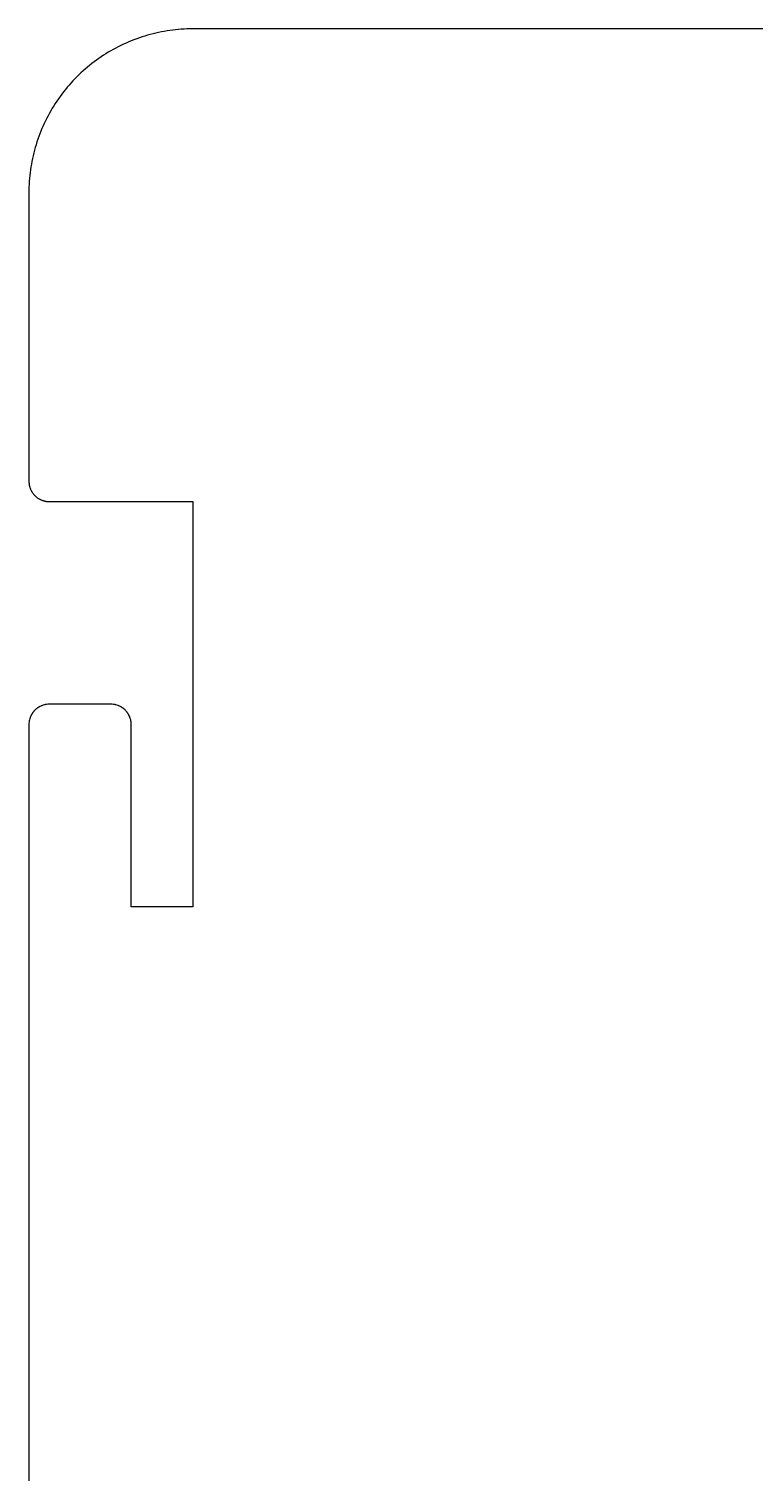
# Model space of a CAD drawing. Header units: metres. Extents: x 0 to 215, y 0 to 140.
# Drawn here: x 0 to 35.4, y 69.5 to 140 of the extents above; entities that cross this region are included whole.
import ezdxf

# ---------------------------------------------------------------- set-up
doc = ezdxf.new("R2010")
doc.units = ezdxf.units.M

msp = doc.modelspace()

# ---------------------------------------------------------------- linework, layer by layer
for p, q in [((5.66113, 139.65), (5.52832, 139.608)), ((5.79492, 139.69), (5.66113, 139.65)), ((5.92969, 139.728), (5.79492, 139.69)), ((6.06445, 139.763), (5.92969, 139.728)), ((6.2002, 139.795), (6.06445, 139.763)), ((6.33691, 139.825), (6.2002, 139.795)), ((6.47363, 139.853), (6.33691, 139.825)), ((6.61035, 139.879), (6.47363, 139.853)), ((6.74805, 139.901), (6.61035, 139.879)), ((6.88672, 139.922), (6.74805, 139.901)), ((7.02539, 139.94), (6.88672, 139.922)), ((7.16406, 139.956), (7.02539, 139.94)), ((7.30273, 139.97), (7.16406, 139.956)), ((7.44238, 139.98), (7.30273, 139.97)), ((7.58105, 139.989), (7.44238, 139.98)), ((7.7207, 139.995), (7.58105, 139.989)), ((7.86035, 139.999), (7.7207, 139.995)), ((8, 140), (7.86035, 139.999)), ((69.0176, 140), (8, 140)), ((4.12109, 138.997), (4, 138.928)), ((4.24414, 139.063), (4.12109, 138.997)), ((4.36816, 139.128), (4.24414, 139.063)), ((4.49316, 139.19), (4.36816, 139.128)), ((4.61914, 139.25), (4.49316, 139.19)), ((4.74609, 139.309), (4.61914, 139.25)), ((4.87402, 139.364), (4.74609, 139.309)), ((5.00293, 139.417), (4.87402, 139.364)), ((5.13281, 139.469), (5.00293, 139.417)), ((5.26367, 139.518), (5.13281, 139.469)), ((5.39551, 139.564), (5.26367, 139.518)), ((5.52832, 139.608), (5.39551, 139.564)), ((3.0752, 138.304), (2.96582, 138.217)), ((3.18555, 138.389), (3.0752, 138.304)), ((3.29785, 138.472), (3.18555, 138.389)), ((3.41113, 138.553), (3.29785, 138.472)), ((3.52637, 138.632), (3.41113, 138.553)), ((3.64258, 138.709), (3.52637, 138.632)), ((3.76074, 138.784), (3.64258, 138.709)), ((3.87988, 138.857), (3.76074, 138.784)), ((4, 138.928), (3.87988, 138.857)), ((2.24512, 137.558), (2.14941, 137.456)), ((2.34277, 137.657), (2.24512, 137.558)), ((2.44238, 137.755), (2.34277, 137.657)), ((2.54395, 137.851), (2.44238, 137.755)), ((2.64648, 137.945), (2.54395, 137.851)), ((2.75195, 138.038), (2.64648, 137.945)), ((2.85742, 138.128), (2.75195, 138.038)), ((2.96582, 138.217), (2.85742, 138.128)), ((1.69629, 136.925), (1.61133, 136.814)), ((1.7832, 137.034), (1.69629, 136.925)), ((1.87207, 137.143), (1.7832, 137.034)), ((1.96191, 137.248), (1.87207, 137.143)), ((2.05469, 137.354), (1.96191, 137.248)), ((2.14941, 137.456), (2.05469, 137.354)), ((1.14258, 136.12), (1.07227, 136)), ((1.21582, 136.239), (1.14258, 136.12)), ((1.29102, 136.357), (1.21582, 136.239)), ((1.36816, 136.474), (1.29102, 136.357)), ((1.44727, 136.589), (1.36816, 136.474)), ((1.52832, 136.702), (1.44727, 136.589)), ((1.61133, 136.814), (1.52832, 136.702)), ((0.80957, 135.507), (0.75, 135.381)), ((0.87207, 135.632), (0.80957, 135.507)), ((0.936523, 135.756), (0.87207, 135.632)), ((1.00293, 135.879), (0.936523, 135.756)), ((1.07227, 136), (1.00293, 135.879)), ((0.482422, 134.736), (0.435547, 134.604)), ((0.53125, 134.867), (0.482422, 134.736)), ((0.583008, 134.997), (0.53125, 134.867)), ((0.635742, 135.126), (0.583008, 134.997)), ((0.691406, 135.254), (0.635742, 135.126)), ((0.75, 135.381), (0.691406, 135.254)), ((0.272461, 134.07), (0.237305, 133.936)), ((0.30957, 134.205), (0.272461, 134.07)), ((0.349609, 134.339), (0.30957, 134.205)), ((0.391602, 134.472), (0.349609, 134.339)), ((0.435547, 134.604), (0.391602, 134.472)), ((0.121094, 133.39), (0.098633, 133.252)), ((0.147461, 133.526), (0.121094, 133.39)), ((0.174805, 133.663), (0.147461, 133.526)), ((0.205078, 133.8), (0.174805, 133.663)), ((0.237305, 133.936), (0.205078, 133.8)), ((0.030273, 132.697), (0.019531, 132.558)), ((0.043945, 132.836), (0.030273, 132.697)), ((0.05957, 132.975), (0.043945, 132.836)), ((0.078125, 133.113), (0.05957, 132.975)), ((0.098633, 133.252), (0.078125, 133.113)), ((0.000977, 132.14), (0, 132)), ((0, 132), (0, 117.883)), ((0.004883, 132.279), (0.000977, 132.14)), ((0.010742, 132.419), (0.004883, 132.279)), ((0.019531, 132.558), (0.010742, 132.419)), ((0, 117.883), (0.000977, 117.865)), ((0.000977, 117.865), (0.000977, 117.848)), ((0.000977, 117.848), (0.001953, 117.83)), ((0.001953, 117.83), (0.003906, 117.812)), ((0.003906, 117.812), (0.005859, 117.796)), ((0.005859, 117.796), (0.009766, 117.761)), ((0.009766, 117.761), (0.012695, 117.743)), ((0.012695, 117.743), (0.015625, 117.727)), ((0.015625, 117.727), (0.018555, 117.709)), ((0.018555, 117.709), (0.021484, 117.692)), ((0.021484, 117.692), (0.025391, 117.675)), ((0.025391, 117.675), (0.029297, 117.658)), ((0.029297, 117.658), (0.03418, 117.642)), ((0.03418, 117.642), (0.039062, 117.624)), ((0.039062, 117.624), (0.048828, 117.591)), ((0.048828, 117.591), (0.060547, 117.558)), ((0.060547, 117.558), (0.066406, 117.542)), ((0.066406, 117.542), (0.073242, 117.525)), ((0.073242, 117.525), (0.079102, 117.509)), ((0.079102, 117.509), (0.086914, 117.493)), ((0.086914, 117.493), (0.09375, 117.478)), ((0.09375, 117.478), (0.125, 117.415)), ((0.125, 117.415), (0.133789, 117.4)), ((0.133789, 117.4), (0.142578, 117.385)), ((0.142578, 117.385), (0.152344, 117.37)), ((0.152344, 117.37), (0.161133, 117.355)), ((0.161133, 117.355), (0.180664, 117.326)), ((0.180664, 117.326), (0.191406, 117.312)), ((0.191406, 117.312), (0.201172, 117.298)), ((0.201172, 117.298), (0.222656, 117.271)), ((0.222656, 117.271), (0.234375, 117.257)), ((0.234375, 117.257), (0.245117, 117.244)), ((0.245117, 117.244), (0.256836, 117.23)), ((0.256836, 117.23), (0.280273, 117.205)), ((0.280273, 117.205), (0.292969, 117.193)), ((0.292969, 117.193), (0.305664, 117.181)), ((0.305664, 117.181), (0.34375, 117.146)), ((0.34375, 117.146), (0.357422, 117.134)), ((0.357422, 117.134), (0.412109, 117.091)), ((0.412109, 117.091), (0.426758, 117.081)), ((0.426758, 117.081), (0.44043, 117.071)), ((0.44043, 117.071), (0.469727, 117.052)), ((0.469727, 117.052), (0.485352, 117.043)), ((0.485352, 117.043), (0.5, 117.034)), ((0.5, 117.034), (0.515625, 117.025)), ((0.515625, 117.025), (0.530273, 117.017)), ((0.530273, 117.017), (0.561523, 117.001)), ((0.561523, 117.001), (0.577148, 116.994)), ((0.577148, 116.994), (0.59375, 116.986)), ((0.59375, 116.986), (0.625, 116.973)), ((0.625, 116.973), (0.641602, 116.967)), ((0.641602, 116.967), (0.658203, 116.96)), ((0.658203, 116.96), (0.674805, 116.954)), ((0.674805, 116.954), (0.691406, 116.949)), ((0.691406, 116.949), (0.708008, 116.943)), ((0.708008, 116.943), (0.741211, 116.934)), ((0.741211, 116.934), (0.757812, 116.93)), ((0.757812, 116.93), (0.775391, 116.926)), ((0.775391, 116.926), (0.791992, 116.922)), ((0.791992, 116.922), (0.80957, 116.918)), ((0.80957, 116.918), (0.826172, 116.915)), ((0.826172, 116.915), (0.84375, 116.912)), ((0.84375, 116.912), (0.860352, 116.91)), ((0.860352, 116.91), (0.87793, 116.907)), ((0.87793, 116.907), (0.913086, 116.903)), ((0.913086, 116.903), (0.930664, 116.902)), ((0.930664, 116.902), (0.947266, 116.901)), ((0.947266, 116.901), (0.964844, 116.9)), ((0.964844, 116.9), (8, 116.9)), ((8, 116.9), (8, 97.0996)), ((0.133789, 106.5), (0.125, 106.484)), ((0.142578, 106.515), (0.133789, 106.5)), ((0.152344, 106.53), (0.142578, 106.515)), ((0.161133, 106.545), (0.152344, 106.53)), ((0.170898, 106.56), (0.161133, 106.545)), ((0.180664, 106.573), (0.170898, 106.56)), ((0.191406, 106.588), (0.180664, 106.573)), ((0.201172, 106.602), (0.191406, 106.588)), ((0.222656, 106.629), (0.201172, 106.602)), ((0.234375, 106.643), (0.222656, 106.629)), ((0.245117, 106.656), (0.234375, 106.643)), ((0.280273, 106.694), (0.245117, 106.656)), ((0.305664, 106.72), (0.280273, 106.694)), ((0.34375, 106.755), (0.305664, 106.72)), ((0.357422, 106.766), (0.34375, 106.755)), ((0.371094, 106.777), (0.357422, 106.766)), ((0.398438, 106.799), (0.371094, 106.777)), ((0.412109, 106.809), (0.398438, 106.799)), ((0.426758, 106.819), (0.412109, 106.809)), ((0.44043, 106.829), (0.426758, 106.819)), ((0.455078, 106.839), (0.44043, 106.829)), ((0.469727, 106.848), (0.455078, 106.839)), ((0.485352, 106.857), (0.469727, 106.848)), ((0.5, 106.866), (0.485352, 106.857)), ((0.515625, 106.875), (0.5, 106.866)), ((0.530273, 106.883), (0.515625, 106.875)), ((0.577148, 106.906), (0.530273, 106.883)), ((0.59375, 106.913), (0.577148, 106.906)), ((0.609375, 106.921), (0.59375, 106.913)), ((0.625, 106.927), (0.609375, 106.921)), ((0.641602, 106.934), (0.625, 106.927)), ((0.691406, 106.951), (0.641602, 106.934)), ((0.757812, 106.971), (0.691406, 106.951)), ((0.775391, 106.975), (0.757812, 106.971)), ((0.791992, 106.979), (0.775391, 106.975)), ((0.80957, 106.981), (0.791992, 106.979)), ((0.826172, 106.984), (0.80957, 106.981)), ((0.84375, 106.987), (0.826172, 106.984)), ((0.860352, 106.99), (0.84375, 106.987)), ((0.930664, 106.998), (0.860352, 106.99)), ((0.947266, 106.999), (0.930664, 106.998)), ((0.964844, 106.999), (0.947266, 106.999)), ((0.982422, 107), (0.964844, 106.999)), ((4.01758, 107), (0.982422, 107)), ((4.03516, 106.999), (4.01758, 107)), ((4.05273, 106.999), (4.03516, 106.999)), ((4.06934, 106.998), (4.05273, 106.999)), ((4.13965, 106.99), (4.06934, 106.998)), ((4.15625, 106.987), (4.13965, 106.99)), ((4.17383, 106.984), (4.15625, 106.987)), ((4.19043, 106.981), (4.17383, 106.984)), ((4.20801, 106.979), (4.19043, 106.981)), ((4.22461, 106.975), (4.20801, 106.979)), ((4.24219, 106.971), (4.22461, 106.975)), ((4.30859, 106.951), (4.24219, 106.971)), ((4.3584, 106.934), (4.30859, 106.951)), ((4.375, 106.927), (4.3584, 106.934)), ((4.39062, 106.921), (4.375, 106.927)), ((4.40625, 106.913), (4.39062, 106.921)), ((4.42285, 106.906), (4.40625, 106.913)), ((4.46973, 106.883), (4.42285, 106.906)), ((4.48438, 106.875), (4.46973, 106.883)), ((4.5, 106.866), (4.48438, 106.875)), ((4.51465, 106.857), (4.5, 106.866)), ((4.53027, 106.848), (4.51465, 106.857)), ((4.54492, 106.839), (4.53027, 106.848)), ((4.55957, 106.829), (4.54492, 106.839)), ((4.57324, 106.819), (4.55957, 106.829)), ((4.58789, 106.809), (4.57324, 106.819)), ((4.60156, 106.799), (4.58789, 106.809)), ((4.62891, 106.777), (4.60156, 106.799)), ((4.64258, 106.766), (4.62891, 106.777)), ((4.65625, 106.755), (4.64258, 106.766)), ((4.69434, 106.72), (4.65625, 106.755)), ((4.71973, 106.694), (4.69434, 106.72)), ((4.75488, 106.656), (4.71973, 106.694)), ((4.76562, 106.643), (4.75488, 106.656)), ((4.77734, 106.629), (4.76562, 106.643)), ((4.79883, 106.602), (4.77734, 106.629)), ((4.80859, 106.588), (4.79883, 106.602)), ((4.81934, 106.573), (4.80859, 106.588)), ((4.8291, 106.56), (4.81934, 106.573)), ((4.83887, 106.545), (4.8291, 106.56)), ((4.84766, 106.53), (4.83887, 106.545)), ((4.85742, 106.515), (4.84766, 106.53)), ((4.86621, 106.5), (4.85742, 106.515)), ((4.875, 106.484), (4.86621, 106.5)), ((0.000977, 106.035), (0, 106.018)), ((0, 106.018), (0, 50.8828)), ((0.001953, 106.069), (0.000977, 106.053)), ((0.000977, 106.053), (0.000977, 106.035)), ((0.009766, 106.14), (0.001953, 106.069)), ((0.012695, 106.156), (0.009766, 106.14)), ((0.015625, 106.174), (0.012695, 106.156)), ((0.018555, 106.19), (0.015625, 106.174)), ((0.021484, 106.208), (0.018555, 106.19)), ((0.025391, 106.225), (0.021484, 106.208)), ((0.029297, 106.242), (0.025391, 106.225)), ((0.048828, 106.309), (0.029297, 106.242)), ((0.066406, 106.358), (0.048828, 106.309)), ((0.073242, 106.375), (0.066406, 106.358)), ((0.079102, 106.391), (0.073242, 106.375)), ((0.086914, 106.406), (0.079102, 106.391)), ((0.09375, 106.423), (0.086914, 106.406)), ((0.117188, 106.47), (0.09375, 106.423)), ((0.125, 106.484), (0.117188, 106.47)), ((4.88281, 106.47), (4.875, 106.484)), ((4.90625, 106.423), (4.88281, 106.47)), ((4.91309, 106.406), (4.90625, 106.423)), ((4.9209, 106.391), (4.91309, 106.406)), ((4.92676, 106.375), (4.9209, 106.391)), ((4.93359, 106.358), (4.92676, 106.375)), ((4.95117, 106.309), (4.93359, 106.358)), ((4.9707, 106.242), (4.95117, 106.309)), ((4.97461, 106.225), (4.9707, 106.242)), ((4.97852, 106.208), (4.97461, 106.225)), ((4.98145, 106.19), (4.97852, 106.208)), ((4.98438, 106.174), (4.98145, 106.19)), ((4.9873, 106.156), (4.98438, 106.174)), ((4.99023, 106.14), (4.9873, 106.156)), ((4.99805, 106.069), (4.99023, 106.14)), ((4.99902, 106.053), (4.99805, 106.069)), ((4.99902, 106.035), (4.99902, 106.053)), ((5, 106.018), (4.99902, 106.035)), ((5, 97.0996), (5, 106.018)), ((8, 97.0996), (5, 97.0996))]:
    msp.add_line(p, q)

doc.saveas('drawing.dxf')
